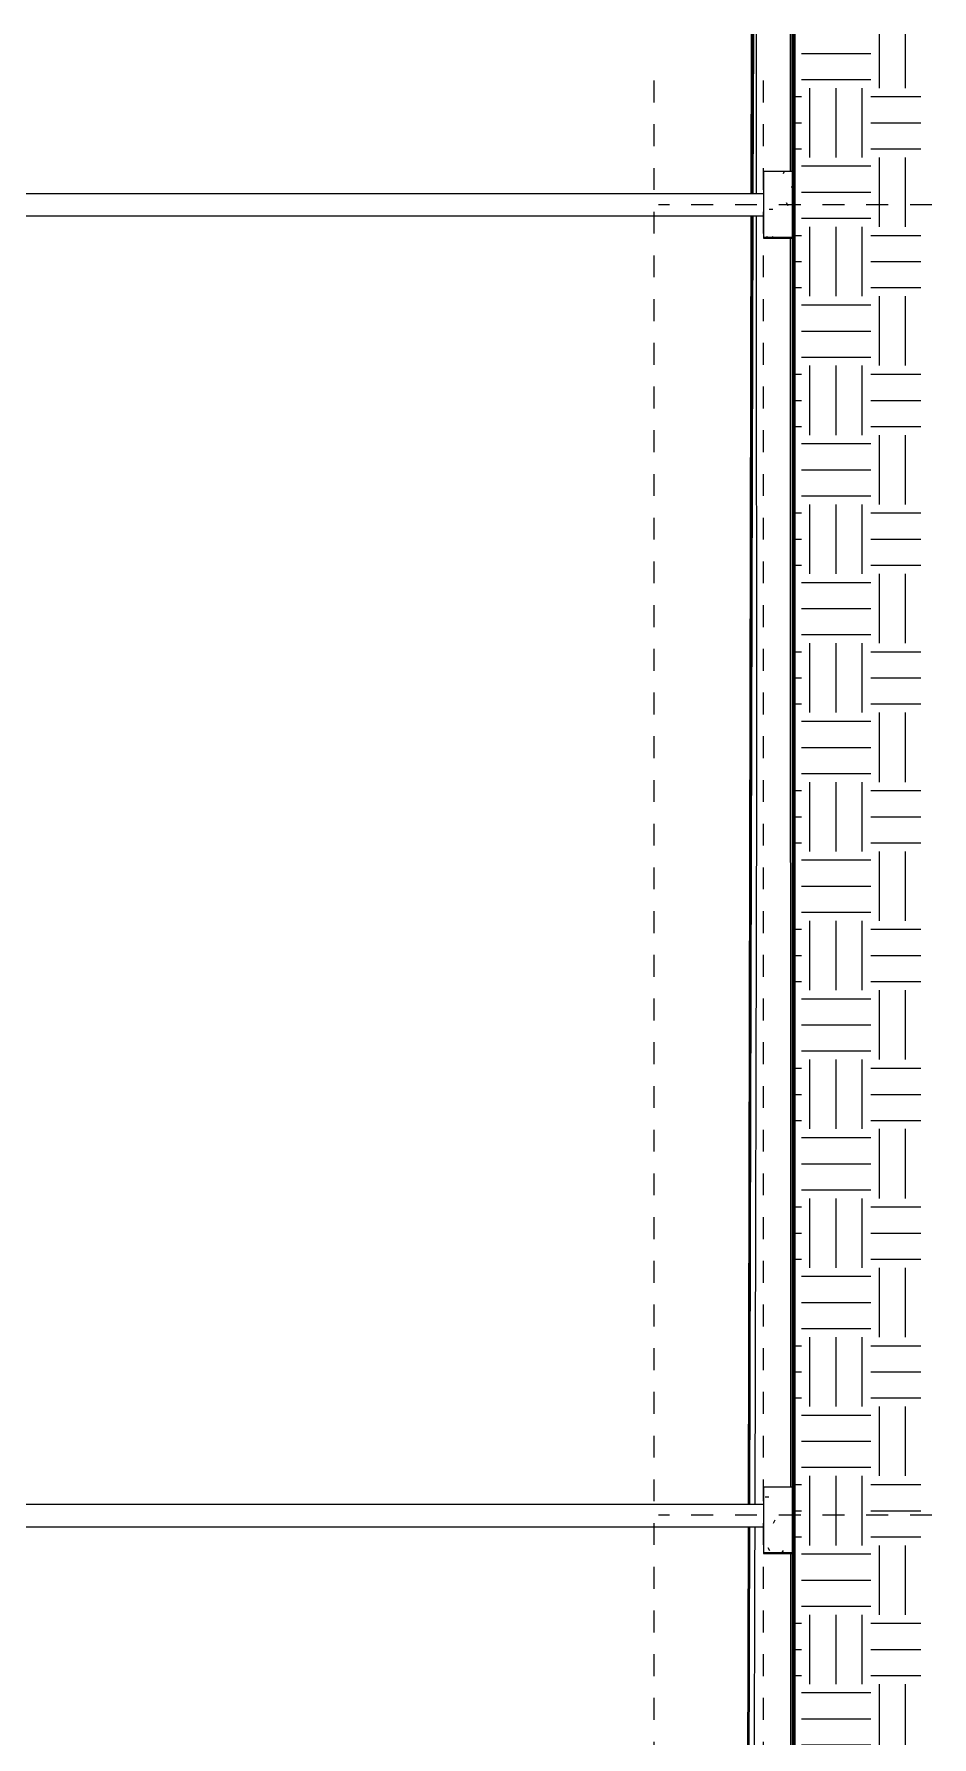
# Model space of a CAD drawing. Header units: metres. Extents: x 0.7 to 94.6, y -58.8 to 13.6.
# Drawn here: x 62.51 to 66.62, y 5.83 to 13.62 of the extents above; entities that cross this region are included whole.
import ezdxf

# ---------------------------------------------------------------- set-up
doc = ezdxf.new("R2010")
doc.units = ezdxf.units.M
doc.linetypes.add('Center 1_4_', pattern=[0.013494, 0.00635, -0.002381, 0.002381, -0.002381])
doc.linetypes.add('Grid Line', pattern=[0.022225, 0.0127, -0.003175, 0.003175, -0.003175])
for name, color, linetype, lineweight in [('A-FLOR-LEVL', 7, 'Continuous', 9), ('C-TOPO', 7, 'Continuous', 18), ('S-COLS', 7, 'Continuous', 18), ('S-GRID', 7, 'Continuous', 9)]:
    doc.layers.add(name, color=color, linetype=linetype, lineweight=lineweight)

# ---------------------------------------------------------------- blocks, each defined once
blk = doc.blocks.new('YADRAN_LASQUEMAS_ARQ_MO_000_SITIO_rvt-4-Section 5')
at = {"layer": 'C-TOPO'}
h = blk.add_hatch(dxfattribs=at)
h.set_pattern_fill('FP_14', color=256, style=0, pattern_type=2)
h.set_pattern_definition([(0, (-44.789, 9.289), (0.3175, 0.3175), [0.3175, -0.3175]), (0, (-44.789, 9.408), (0.3175, 0.3175), [0.3175, -0.3175]), (0, (-44.789, 9.528), (0.3175, 0.3175), [0.3175, -0.3175]), (90, (-44.75, 9.567), (-0.3175, 0.3175), [0.3175, -0.3175]), (90, (-44.631, 9.567), (-0.3175, 0.3175), [0.3175, -0.3175]), (90, (-44.511, 9.567), (-0.3175, 0.3175), [0.3175, -0.3175])])
h.paths.add_polyline_path([(-43.171, -4.3527), (-42.6551, -4.3527), (-42.6551, 13.6244), (-43.2364, 13.6244), (-43.2364, 11.3773), (-43.2336, -4.3527)])
for p, q in [((-43.4304, 12.8939), (-43.4289, 13.6244)), ((-43.4252, 12.8939), (-43.4231, 13.6244)), ((-43.4211, 13.6244), (-43.423, 12.8939)), ((-43.4068, 12.8939), (-43.4074, 13.6244)), ((-43.2508, 12.9952), (-43.2508, 13.6244)), ((-43.2508, 13.6244), (-43.2508, 12.9952)), ((-43.2364, 13.6244), (-43.2365, 11.9628)), ((-43.443, 6.8962), (-43.4306, 12.7929)), ((-43.4423, 6.8962), (-43.4254, 12.7929)), ((-43.4233, 12.7929), (-43.4387, 6.8962)), ((-43.4045, 10.1423), (-43.4067, 12.7929)), ((-43.2493, 6.9766), (-43.2508, 12.6913)), ((-43.2493, 6.9766), (-43.2508, 12.6913)), ((-43.2359, 8.8923), (-43.2365, 11.9628)), ((-43.4127, 6.8962), (-43.4045, 10.1423)), ((-43.235, 4.0765), (-43.2359, 8.8923)), ((-43.4595, 0.8854), (-43.4426, 6.7952)), ((-43.4389, 6.7952), (-43.4543, 0.8854)), ((-43.445, 5.9596), (-43.4432, 6.7952)), ((-43.4135, 6.5831), (-43.4129, 6.7952)), ((-43.2489, 5.3137), (-43.2493, 6.6726)), ((-43.2489, 5.3137), (-43.2493, 6.6726)), ((-43.4204, 4.4651), (-43.4135, 6.5831))]:
    blk.add_line(p, q, dxfattribs=at)
at = {"layer": 'C-TOPO', "lineweight": 100}
for p, q in [((-43.2365, 11.9628), (-43.2364, 13.6244)), ((-43.2359, 8.8923), (-43.2365, 11.9628)), ((-43.235, 4.0765), (-43.2359, 8.8923))]:
    blk.add_line(p, q, dxfattribs=at)
blk = doc.blocks.new('FCA_N_Columna de acero - 100 x 100 mm-2381346-Section 5')
at = {"layer": 'S-COLS'}
for p, q in [((-43.3749, 12.8939), (-49.6052, 12.8939)), ((-49.6052, 12.885), (-49.6052, 12.8939)), ((-49.6052, 12.7939), (-49.6052, 12.8033)), ((-49.6052, 12.7939), (-49.6052, 12.7929)), ((-49.6052, 12.7929), (-48.2819, 12.7929)), ((-48.2419, 12.7929), (-47.8319, 12.7929)), ((-47.8019, 12.7929), (-43.3749, 12.7929))]:
    blk.add_line(p, q, dxfattribs=at)
blk = doc.blocks.new('FCA_N_Columna de acero - 100 x 100 mm-V56-Section 5')
at = {"layer": 'S-COLS'}
for p, q in [((-43.3749, 6.8962), (-49.6052, 6.8962)), ((-49.6052, 6.8879), (-49.6052, 6.8962)), ((-49.6052, 6.7962), (-49.6052, 6.8056)), ((-49.6052, 6.7962), (-49.6052, 6.7952)), ((-49.6052, 6.7952), (-48.2819, 6.7952)), ((-48.2419, 6.7952), (-47.8319, 6.7952)), ((-47.8019, 6.7952), (-43.3749, 6.7952))]:
    blk.add_line(p, q, dxfattribs=at)
blk = doc.blocks.new('M_Concrete-Rectangular-Column - 300 x 300mm-2382129-Section 5')
at = {"layer": 'S-COLS'}
h = blk.add_hatch(dxfattribs=at)
h.set_pattern_fill('FP_15', color=256, style=0, pattern_type=2)
h.set_pattern_definition([(0, (-44.789, 9.268), (0.4064, 0.10159), [0.01676, -0.28804, 0.01676, -0.28804, -1.626]), (0, (-44.789, 9.268), (0.4064, 0.10159), [-0.6096, 0.01676, -0.59284, 0.01676, -0.28804, -0.7112]), (0, (-44.789, 9.268), (0.4064, 0.10159), [-1.524, 0.01676, -0.18644, 0.01676, -0.49124]), (120.002, (-44.637, 9.319), (-0.2911887, 0.3011252), [0.01676, -0.28802, 0.01676, -1.914]), (120.002, (-44.637, 9.319), (-0.2911887, 0.3011252), [-0.32154, -0.28802, 0.01676, -0.5928, -1.016]), (120.002, (-44.637, 9.319), (-0.2911887, 0.3011252), [-1.219, 0.01676, -0.28802, 0.01676, -0.69439]), (120.002, (-44.637, 9.319), (-0.2911887, 0.3011252), [-1.541, -0.18642, 0.01676, -0.4912]), (239.998, (-44.586, 9.522), (-0.115211, -0.4027227), [0.01676, -0.28802, 0.01676, -1.914]), (239.998, (-44.586, 9.522), (-0.115211, -0.4027227), [-0.32154, -0.28802, 0.01676, -0.5928, -1.016]), (239.998, (-44.586, 9.522), (-0.115211, -0.4027227), [-1.219, 0.01676, -0.28802, 0.01676, -0.69439]), (239.998, (-44.586, 9.522), (-0.115211, -0.4027227), [-1.541, -0.18642, 0.01676, -0.4912])])
h.paths.add_polyline_path([(-43.2441, 12.6953), (-43.2441, 12.9952), (-43.3749, 12.9952), (-43.3749, 12.6953), (-43.2441, 12.6953)])
h = blk.add_hatch(dxfattribs=at)
h.set_pattern_fill('FP_16', color=256, style=0, pattern_type=2)
h.set_pattern_definition([(0, (-44.789, 12.717), (0.4064, 0.00135), [0.01676, -0.28804, 0.01676, -0.28804, -1.626]), (0, (-44.789, 12.717), (0.4064, 0.00135), [-0.6096, 0.01676, -0.59284, 0.01676, -0.28804, -0.7112]), (0, (-44.789, 12.717), (0.4064, 0.00135), [-1.524, 0.01676, -0.18644, 0.01676, -0.49124]), (178.681, (-44.637, 12.718), (-0.291184992, 0.0040038073), [0.00838, -0.14406, 0.00838, -0.95707]), (178.681, (-44.637, 12.718), (-0.291184992, 0.0040038073), [-0.16082, -0.14406, 0.00838, -0.2965, -0.50813]), (178.681, (-44.637, 12.718), (-0.291184992, 0.0040038073), [-0.60976, 0.00838, -0.14406, 0.00838, -0.34731]), (178.681, (-44.637, 12.718), (-0.291184992, 0.0040038073), [-0.77059, -0.09324, 0.00838, -0.24568]), (181.319, (-44.586, 12.72), (-0.115207298, -0.005353359), [0.00838, -0.14406, 0.00838, -0.95707]), (181.319, (-44.586, 12.72), (-0.115207298, -0.005353359), [-0.16082, -0.14406, 0.00838, -0.2965, -0.50813]), (181.319, (-44.586, 12.72), (-0.115207298, -0.005353359), [-0.60976, 0.00838, -0.14406, 0.00838, -0.34731]), (181.319, (-44.586, 12.72), (-0.115207298, -0.005353359), [-0.77059, -0.09324, 0.00838, -0.24568])])
h.paths.add_polyline_path([(-43.3749, 12.6913), (-43.2454, 12.6913), (-43.2441, 12.6953), (-43.3749, 12.6953)])
for p, q in [((-43.2441, 12.9952), (-43.3749, 12.9952)), ((-43.3749, 12.9952), (-43.3749, 12.6953)), ((-43.3749, 12.6953), (-43.2441, 12.6953)), ((-43.3749, 12.6953), (-43.3749, 12.6913)), ((-43.3749, 12.6913), (-43.2455, 12.6913))]:
    blk.add_line(p, q, dxfattribs=at)
blk = doc.blocks.new('M_Concrete-Rectangular-Column - 300 x 300mm-V58-Section 5')
at = {"layer": 'S-COLS'}
h = blk.add_hatch(dxfattribs=at)
h.set_pattern_fill('FP_17', color=256, style=0, pattern_type=2)
h.set_pattern_definition([(0, (-44.789, 9.268), (0.4064, 0.10159), [0.01676, -0.28804, 0.01676, -0.28804, -1.626]), (0, (-44.789, 9.268), (0.4064, 0.10159), [-0.6096, 0.01676, -0.59284, 0.01676, -0.28804, -0.7112]), (0, (-44.789, 9.268), (0.4064, 0.10159), [-1.524, 0.01676, -0.18644, 0.01676, -0.49124]), (120.002, (-44.637, 9.318), (-0.2911887, 0.3011252), [0.01676, -0.28802, 0.01676, -1.914]), (120.002, (-44.637, 9.318), (-0.2911887, 0.3011252), [-0.32154, -0.28802, 0.01676, -0.5928, -1.016]), (120.002, (-44.637, 9.318), (-0.2911887, 0.3011252), [-1.219, 0.01676, -0.28802, 0.01676, -0.69439]), (120.002, (-44.637, 9.318), (-0.2911887, 0.3011252), [-1.541, -0.18642, 0.01676, -0.4912]), (239.998, (-44.586, 9.522), (-0.115211, -0.4027227), [0.01676, -0.28802, 0.01676, -1.914]), (239.998, (-44.586, 9.522), (-0.115211, -0.4027227), [-0.32154, -0.28802, 0.01676, -0.5928, -1.016]), (239.998, (-44.586, 9.522), (-0.115211, -0.4027227), [-1.219, 0.01676, -0.28802, 0.01676, -0.69439]), (239.998, (-44.586, 9.522), (-0.115211, -0.4027227), [-1.541, -0.18642, 0.01676, -0.4912])])
h.paths.add_polyline_path([(-43.3749, 6.6766), (-43.2427, 6.6766), (-43.2428, 6.9766), (-43.3749, 6.9766), (-43.3749, 6.883)])
h = blk.add_hatch(dxfattribs=at)
h.set_pattern_fill('FP_18', color=256, style=0, pattern_type=2)
h.set_pattern_definition([(0, (-44.789, 6.698), (0.4064, 0.00135), [0.01676, -0.28804, 0.01676, -0.28804, -1.626]), (0, (-44.789, 6.698), (0.4064, 0.00135), [-0.6096, 0.01676, -0.59284, 0.01676, -0.28804, -0.7112]), (0, (-44.789, 6.698), (0.4064, 0.00135), [-1.524, 0.01676, -0.18644, 0.01676, -0.49124]), (178.681, (-44.637, 6.699), (-0.291184992, 0.0040038073), [0.00838, -0.14406, 0.00838, -0.95707]), (178.681, (-44.637, 6.699), (-0.291184992, 0.0040038073), [-0.16082, -0.14406, 0.00838, -0.2965, -0.50813]), (178.681, (-44.637, 6.699), (-0.291184992, 0.0040038073), [-0.60976, 0.00838, -0.14406, 0.00838, -0.34731]), (178.681, (-44.637, 6.699), (-0.291184992, 0.0040038073), [-0.77059, -0.09324, 0.00838, -0.24568]), (181.319, (-44.586, 6.702), (-0.115207298, -0.005353359), [0.00838, -0.14406, 0.00838, -0.95707]), (181.319, (-44.586, 6.702), (-0.115207298, -0.005353359), [-0.16082, -0.14406, 0.00838, -0.2965, -0.50813]), (181.319, (-44.586, 6.702), (-0.115207298, -0.005353359), [-0.60976, 0.00838, -0.14406, 0.00838, -0.34731]), (181.319, (-44.586, 6.702), (-0.115207298, -0.005353359), [-0.77059, -0.09324, 0.00838, -0.24568])])
h.paths.add_polyline_path([(-43.3749, 6.6726), (-43.2441, 6.6726), (-43.2427, 6.6766), (-43.3749, 6.6766)])
for p, q in [((-43.2428, 6.9766), (-43.3749, 6.9766)), ((-43.3749, 6.9766), (-43.3749, 6.6766)), ((-43.3749, 6.6766), (-43.2427, 6.6766)), ((-43.3749, 6.6766), (-43.3749, 6.6726)), ((-43.3749, 6.6726), (-43.2441, 6.6726))]:
    blk.add_line(p, q, dxfattribs=at)

msp = doc.modelspace()

# ---------------------------------------------------------------- linework, layer by layer
at = {"layer": 'A-FLOR-LEVL', "color": 253, "linetype": 'Center 1_4_', "true_color": 0xaaaaaa}
for p, q in [((65.3452, -4.0886), (65.3452, 13.4866)), ((65.845, -4.0886), (65.845, 13.4866))]:
    msp.add_line(p, q, dxfattribs=at)
at = {"layer": 'S-GRID', "color": 254, "linetype": 'Grid Line', "true_color": 0xd4d4d4}
for p, q in [((66.6152, 12.8434), (65.3652, 12.8434)), ((66.6152, 6.8481), (65.3652, 6.8481))]:
    msp.add_line(p, q, dxfattribs=at)

# ---------------------------------------------------------------- block references
at = {"lineweight": 5}
msp.add_blockref('YADRAN_LASQUEMAS_ARQ_MO_000_SITIO_rvt-4-Section 5', (109.2199, 0), dxfattribs=at)
at = {"layer": 'S-COLS'}
for name in ['M_Concrete-Rectangular-Column - 300 x 300mm-2382129-Section 5', 'FCA_N_Columna de acero - 100 x 100 mm-2381346-Section 5', 'M_Concrete-Rectangular-Column - 300 x 300mm-V58-Section 5', 'FCA_N_Columna de acero - 100 x 100 mm-V56-Section 5']:
    msp.add_blockref(name, (109.2199, 0), dxfattribs=at)

doc.saveas('drawing.dxf')
